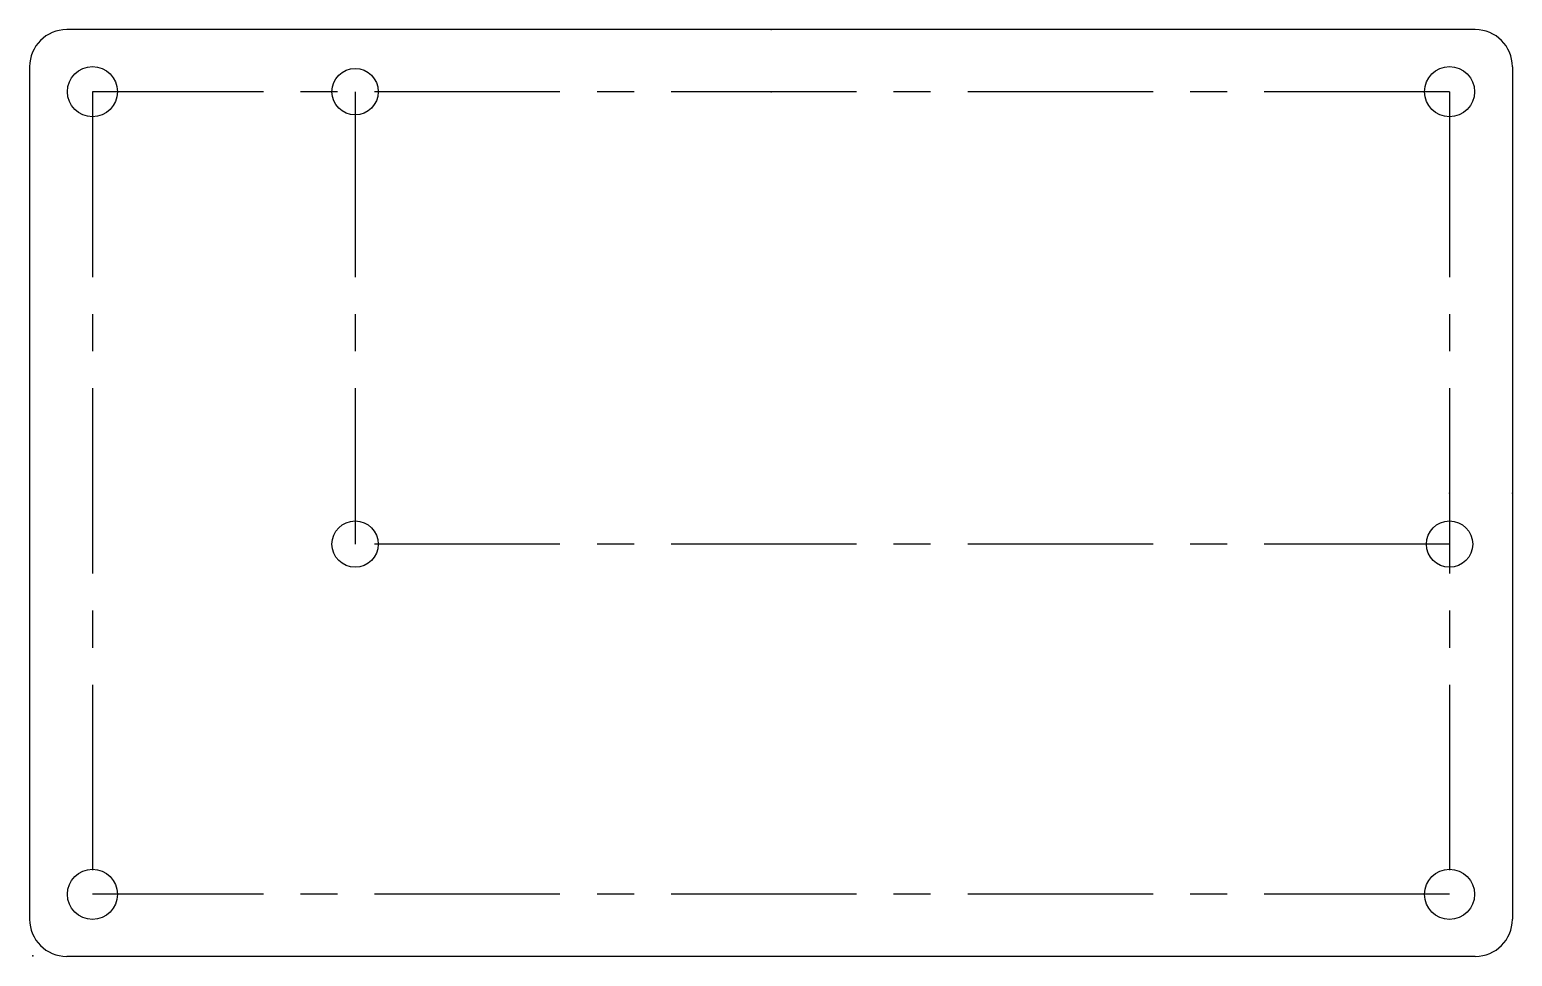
# Model space of a CAD drawing. Header units: inches. Extents: x 0 to 4, y 0 to 2.5.
import ezdxf

# ---------------------------------------------------------------- set-up
doc = ezdxf.new("R2010")
doc.units = ezdxf.units.IN
doc.header["$MEASUREMENT"] = 0
doc.header["$PDSIZE"] = -1
doc.linetypes.add('CENTERX2', pattern=[0.8, 0.5, -0.1, 0.1, -0.1])

msp = doc.modelspace()

# ---------------------------------------------------------------- linework, layer by layer
at = {"color": 7, "linetype": 'Continuous'}
for p, q in [((3.9, 2.5), (0.1, 2.5)), ((0, 2.4), (0, 0.1)), ((4, 2.4), (4, 0.1)), ((3.9, 0), (0.1, 0))]:
    msp.add_line(p, q, dxfattribs=at)
at = {"color": 7, "linetype": 'CENTERX2'}
for p, q in [((0.1693, 2.3327), (0.1693, 0.1673)), ((3.8307, 2.3327), (0.1693, 2.3327)), ((0.878, 2.3327), (0.878, 1.1122)), ((3.8307, 2.3327), (0.878, 2.3327)), ((3.8307, 2.3327), (3.8307, 1.1122)), ((3.8307, 2.3327), (3.8307, 0.1673)), ((3.8307, 1.1122), (0.878, 1.1122)), ((3.8307, 0.1673), (0.1693, 0.1673))]:
    msp.add_line(p, q, dxfattribs=at)
at = {"color": 7, "linetype": 'Continuous'}
for centre, radius in [((0.1693, 2.3327), 0.0675), ((3.8307, 2.3327), 0.0675), ((0.878, 2.3327), 0.0625), ((0.878, 1.1122), 0.0625), ((3.8307, 1.1122), 0.0625), ((0.1693, 0.1673), 0.0675), ((3.8307, 0.1673), 0.0675)]:
    msp.add_circle(centre, radius, dxfattribs=at)
for centre, start, end in [((0.1, 2.4), 90, 180), ((3.9, 2.4), 0, 90), ((0.1, 0.1), 180, 270), ((3.9, 0.1), 270, 0)]:
    msp.add_arc(centre, 0.1, start, end, dxfattribs=at)
for p in [(2, 2.5), (2, 2.3327), (3.8307, 1.25), (4, 1.25), (0.0083, 0.0018)]:
    msp.add_point(p, dxfattribs=at)

doc.saveas('drawing.dxf')
